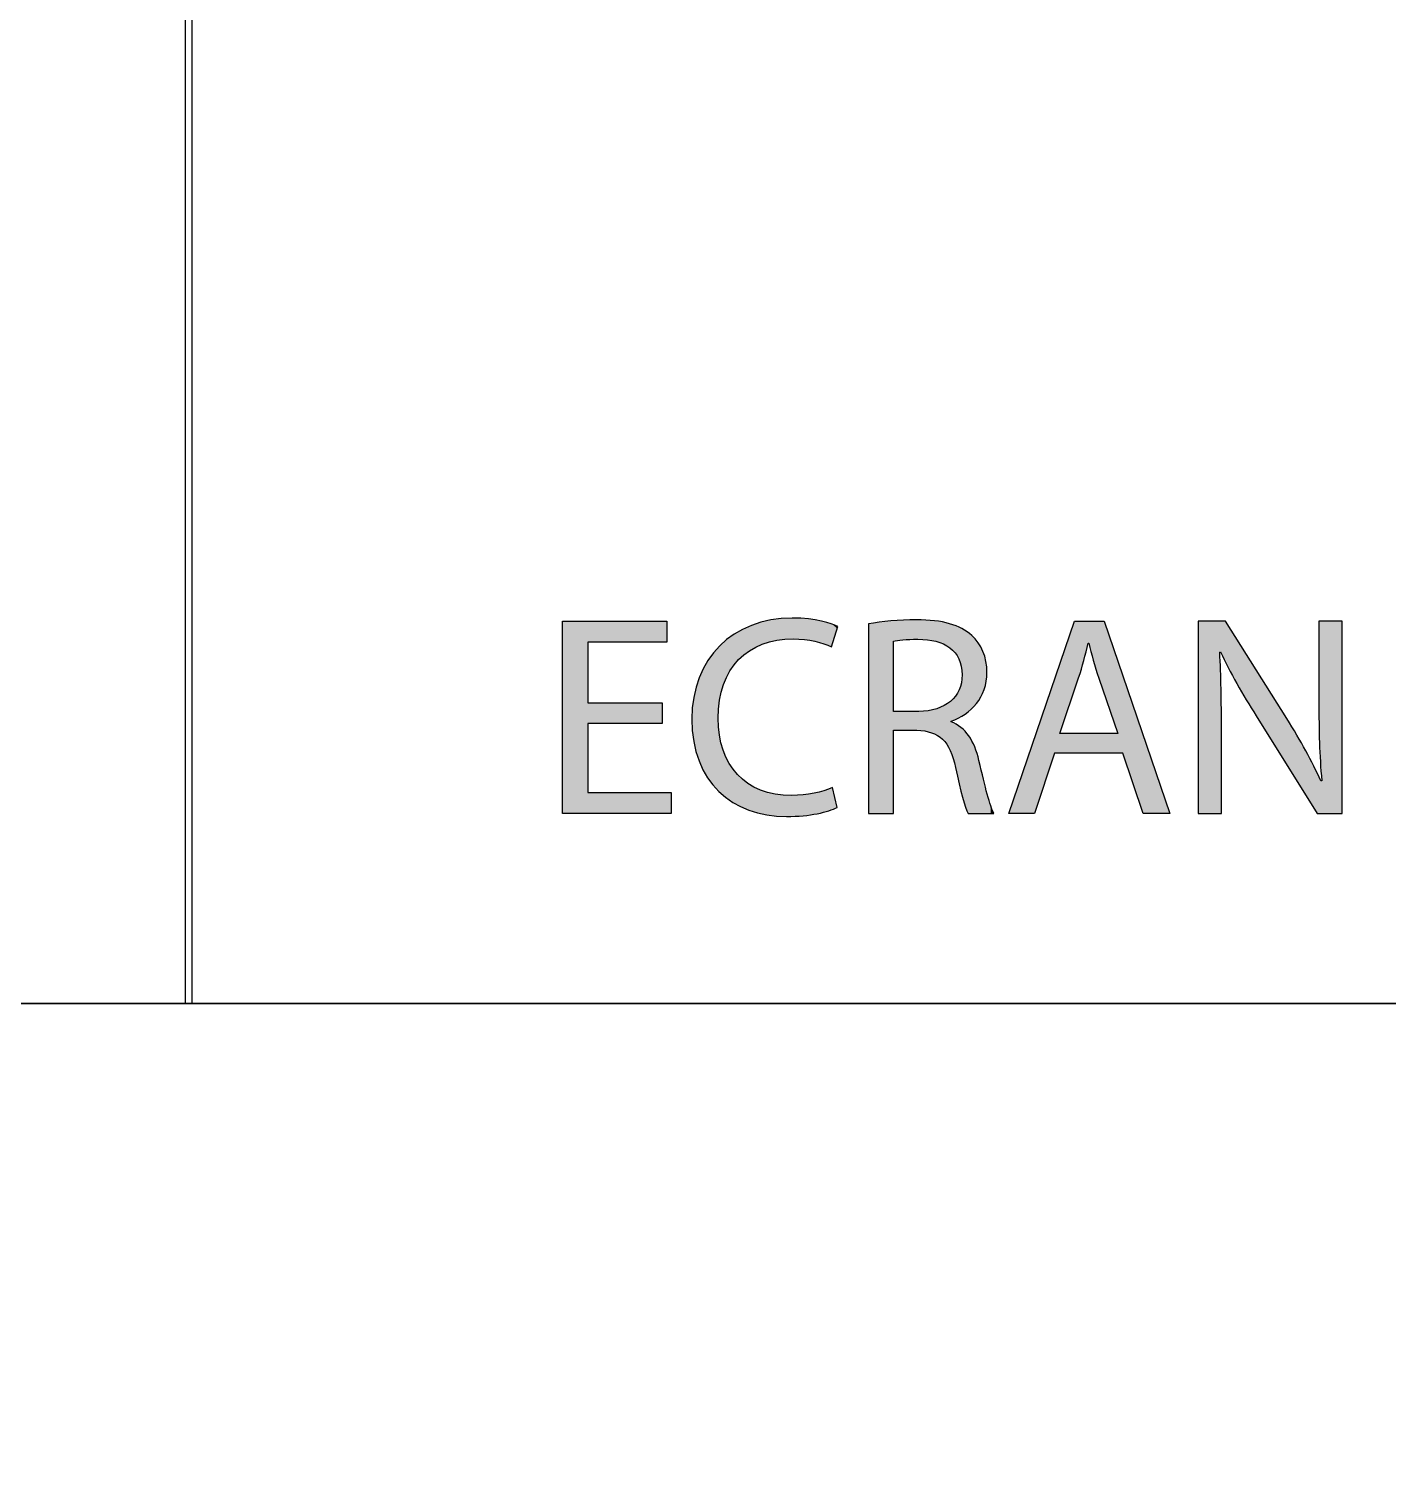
# Model space of a CAD drawing. Extents: x 0 to 360, y -268 to 0.
# Drawn here: x 129.29 to 143.58, y -201 to -185.75 of the extents above; entities that cross this region are included whole.
import ezdxf

# ---------------------------------------------------------------- set-up
doc = ezdxf.new("R2010")
doc.units = 0
doc.layers.add('LAYER_1', color=7, linetype='CONTINUOUS')

# ---------------------------------------------------------------- blocks, each defined once
blk = doc.blocks.new('*U287')
at = {"layer": 'LAYER_1', "color": 250, "extrusion": (0, 0, -1)}
for points in [[(-134.899, -194), (-134.899, -191.979), (-135.163, -194)], [(-135.163, -194), (-134.899, -191.979), (-135.163, -191.979)], [(-135.946, -192.198), (-135.946, -191.979), (-135.994, -192.198)], [(-135.994, -192.198), (-135.946, -191.979), (-135.994, -191.979)], [(-135.946, -194), (-135.946, -193.781), (-135.994, -194)], [(-135.994, -194), (-135.946, -193.781), (-135.994, -193.781)], [(-135.994, -194), (-135.994, -193.781), (-136.039, -194)], [(-136.039, -194), (-135.994, -193.781), (-136.039, -193.781)]]:
    blk.add_solid(points, dxfattribs=at)
at = {"layer": 'LAYER_1', "color": 250}
for points in [[(135.163, -192.198), (135.163, -191.979), (135.946, -192.198)], [(135.946, -192.198), (135.163, -191.979), (135.946, -191.979)], [(135.163, -193.053), (135.163, -192.837), (135.946, -193.053)], [(135.946, -193.053), (135.163, -192.837), (135.946, -192.837)], [(135.163, -194), (135.163, -193.781), (135.946, -194)], [(135.946, -194), (135.163, -193.781), (135.946, -193.781)]]:
    blk.add_solid(points, dxfattribs=at)
blk = doc.blocks.new('*U288')
at = {"layer": 'LAYER_1', "color": 250}
for points in [[(136.98, -192.23), (136.95, -192.001), (136.98, -191.991)], [(136.983, -192.229), (136.98, -191.991), (136.983, -191.99)], [(136.999, -192.221), (136.983, -191.99), (136.999, -191.986)], [(137.047, -192.208), (136.999, -191.986), (137.047, -191.975)], [(137.088, -192.197), (137.047, -191.975), (137.088, -191.966)], [(137.134, -192.184), (137.088, -191.966), (137.134, -191.96)], [(137.148, -192.18), (137.134, -191.96), (137.148, -191.958)], [(137.152, -192.179), (137.148, -191.958), (137.152, -191.957)], [(137.198, -192.175), (137.152, -191.957), (137.198, -191.951)], [(137.253, -192.171), (137.198, -191.951), (137.253, -191.949)], [(137.307, -192.166), (137.253, -191.949), (137.307, -191.947)], [(137.313, -192.166), (137.307, -191.947), (137.313, -191.946)], [(137.322, -192.165), (137.322, -191.947), (137.427, -192.171)], [(137.427, -192.171), (137.427, -191.952), (137.428, -192.171)], [(137.428, -192.171), (137.428, -191.952), (137.443, -192.172)], [(137.443, -192.172), (137.443, -191.953), (137.483, -192.178)], [(137.483, -192.178), (137.483, -191.955), (137.543, -192.188)], [(137.543, -192.188), (137.543, -191.965), (137.552, -192.189)], [(137.552, -192.189), (137.552, -191.967), (137.577, -192.196)], [(137.577, -192.196), (137.577, -191.971), (137.62, -192.208)], [(137.62, -192.208), (137.62, -191.978), (137.647, -192.216)], [(137.647, -192.216), (137.647, -191.985), (137.647, -192.216)], [(137.647, -192.216), (137.647, -191.986), (137.699, -192.237)], [(136.658, -192.502), (136.65, -192.154), (136.658, -192.148)], [(136.688, -192.464), (136.658, -192.148), (136.688, -192.126)], [(136.704, -192.443), (136.688, -192.126), (136.704, -192.115)], [(136.737, -192.4), (136.704, -192.115), (136.737, -192.095)], [(136.75, -192.383), (136.737, -192.095), (136.75, -192.088)], [(136.77, -192.367), (136.75, -192.088), (136.77, -192.077)], [(136.791, -192.35), (136.77, -192.077), (136.791, -192.065)], [(136.848, -192.303), (136.791, -192.065), (136.848, -192.039)], [(136.857, -192.295), (136.848, -192.039), (136.857, -192.035)], [(136.865, -192.289), (136.857, -192.035), (136.865, -192.032)], [(136.884, -192.279), (136.865, -192.032), (136.884, -192.023)], [(136.95, -192.246), (136.884, -192.023), (136.95, -192.001)], [(137.699, -192.237), (137.699, -192), (137.724, -192.248)], [(137.724, -192.248), (137.724, -192.007), (137.727, -192.249)], [(137.787, -192.056), (137.736, -192.012), (137.787, -192.034)], [(136.534, -193.761), (136.485, -192.312), (136.534, -192.258)], [(136.542, -192.892), (136.534, -192.258), (136.542, -192.248)], [(136.547, -192.827), (136.542, -192.248), (136.547, -192.243)], [(136.548, -192.811), (136.547, -192.243), (136.548, -192.241)], [(136.551, -192.801), (136.548, -192.241), (136.551, -192.239)], [(136.586, -192.662), (136.551, -192.239), (136.586, -192.207)], [(136.59, -192.645), (136.586, -192.207), (136.59, -192.203)], [(136.612, -192.599), (136.59, -192.203), (136.612, -192.184)], [(136.624, -192.574), (136.612, -192.184), (136.624, -192.173)], [(136.65, -192.52), (136.624, -192.173), (136.65, -192.154)], [(136.423, -193.625), (136.376, -192.48), (136.423, -192.399)], [(136.427, -193.63), (136.423, -192.399), (136.427, -192.393)], [(136.423, -193.625), (136.423, -192.399), (136.427, -193.63)], [(136.479, -193.701), (136.427, -192.393), (136.479, -192.32)], [(136.427, -193.63), (136.427, -192.393), (136.479, -193.701)], [(136.485, -193.708), (136.479, -192.32), (136.485, -192.312)], [(136.479, -193.701), (136.479, -192.32), (136.485, -193.708)], [(136.485, -193.708), (136.485, -192.312), (136.534, -193.761)], [(136.333, -193.449), (136.302, -192.674), (136.333, -192.578)], [(136.335, -193.452), (136.333, -192.578), (136.335, -192.574)], [(136.333, -193.449), (136.333, -192.578), (136.335, -193.452)], [(136.374, -193.541), (136.335, -192.574), (136.374, -192.485)], [(136.335, -193.452), (136.335, -192.574), (136.374, -193.541)], [(136.376, -193.545), (136.374, -192.485), (136.376, -192.48)], [(136.374, -193.541), (136.374, -192.485), (136.376, -193.545)], [(136.376, -193.545), (136.376, -192.48), (136.423, -193.625)], [(136.301, -193.35), (136.277, -192.78), (136.301, -192.677)], [(136.302, -193.352), (136.301, -192.677), (136.302, -192.674)], [(136.301, -193.35), (136.301, -192.677), (136.302, -193.352)], [(136.302, -193.352), (136.302, -192.674), (136.333, -193.449)], [(136.263, -193.129), (136.258, -193.008), (136.263, -192.892)], [(136.277, -193.243), (136.263, -192.891), (136.277, -192.782)], [(136.263, -193.129), (136.263, -192.892), (136.263, -192.891)], [(136.263, -193.129), (136.263, -192.891), (136.277, -193.243)], [(136.263, -193.129), (136.263, -192.892), (136.263, -193.129)], [(136.277, -193.244), (136.277, -192.782), (136.277, -192.78)], [(136.277, -193.244), (136.277, -192.78), (136.301, -193.35)], [(136.277, -193.243), (136.277, -192.782), (136.277, -193.244)], [(136.534, -193.761), (136.534, -192.999), (136.542, -193.77)], [(136.542, -193.77), (136.542, -193.11), (136.547, -193.774)], [(136.547, -193.774), (136.547, -193.177), (136.548, -193.776)], [(136.548, -193.776), (136.548, -193.182), (136.551, -193.778)], [(136.551, -193.778), (136.551, -193.192), (136.586, -193.808)], [(136.586, -193.808), (136.586, -193.336), (136.59, -193.812)], [(136.59, -193.812), (136.59, -193.345), (136.612, -193.831)], [(136.612, -193.831), (136.612, -193.392), (136.624, -193.839)], [(136.624, -193.839), (136.624, -193.418), (136.65, -193.857)], [(136.65, -193.857), (136.65, -193.475), (136.658, -193.864)], [(136.658, -193.864), (136.658, -193.486), (136.688, -193.884)], [(136.688, -193.884), (136.688, -193.526), (136.704, -193.893)], [(136.704, -193.893), (136.704, -193.547), (136.737, -193.911)], [(136.737, -193.911), (136.737, -193.592), (136.75, -193.919)], [(136.75, -193.919), (136.75, -193.603), (136.77, -193.929)], [(136.77, -193.929), (136.77, -193.619), (136.791, -193.938)], [(136.791, -193.938), (136.791, -193.637), (136.848, -193.962)], [(136.848, -193.962), (136.848, -193.685), (136.857, -193.967)], [(136.857, -193.967), (136.857, -193.69), (136.865, -193.969)], [(136.865, -193.969), (136.865, -193.694), (136.884, -193.975)], [(136.884, -193.975), (136.884, -193.704), (136.95, -193.996)], [(136.95, -193.996), (136.95, -193.738), (136.98, -194.002)], [(136.98, -194.002), (136.98, -193.754), (136.983, -194.003)], [(136.983, -194.003), (136.983, -193.755), (136.999, -194.006)], [(136.999, -194.006), (136.999, -193.76), (137.047, -194.016)], [(137.047, -194.016), (137.047, -193.773), (137.088, -194.021)], [(137.088, -194.021), (137.088, -193.784), (137.134, -194.027)], [(137.134, -194.027), (137.134, -193.797), (137.148, -194.029)], [(137.148, -194.029), (137.148, -193.798), (137.152, -194.029)], [(137.152, -194.029), (137.152, -193.798), (137.198, -194.031)], [(137.198, -194.031), (137.198, -193.802), (137.253, -194.033)], [(137.313, -194.03), (137.307, -193.811), (137.313, -193.811)], [(137.322, -194.03), (137.313, -193.811), (137.322, -193.811)], [(137.427, -194.025), (137.322, -193.811), (137.427, -193.805)], [(137.428, -194.025), (137.427, -193.805), (137.428, -193.805)], [(137.443, -194.023), (137.428, -193.805), (137.443, -193.803)], [(137.483, -194.017), (137.443, -193.803), (137.483, -193.797)], [(137.543, -194.008), (137.483, -193.797), (137.543, -193.788)], [(137.552, -194.007), (137.543, -193.788), (137.552, -193.786)], [(137.577, -194.003), (137.552, -193.786), (137.577, -193.78)], [(137.62, -193.992), (137.577, -193.78), (137.62, -193.769)], [(137.647, -193.986), (137.62, -193.769), (137.647, -193.762)], [(137.699, -193.973), (137.647, -193.762), (137.699, -193.742)], [(137.647, -193.985), (137.647, -193.762), (137.647, -193.762)], [(137.724, -193.963), (137.699, -193.742), (137.724, -193.732)], [(137.727, -193.961), (137.724, -193.732), (137.727, -193.731)], [(137.736, -193.958), (137.727, -193.731), (137.736, -193.727)]]:
    blk.add_solid(points, dxfattribs=at)
at = {"layer": 'LAYER_1', "color": 250, "extrusion": (0, 0, -1)}
for points in [[(-136.98, -192.23), (-136.98, -191.991), (-136.983, -192.229)], [(-136.983, -192.229), (-136.983, -191.99), (-136.999, -192.221)], [(-136.999, -192.221), (-136.999, -191.986), (-137.047, -192.208)], [(-137.047, -192.208), (-137.047, -191.975), (-137.088, -192.197)], [(-137.088, -192.197), (-137.088, -191.966), (-137.134, -192.184)], [(-137.134, -192.184), (-137.134, -191.96), (-137.148, -192.18)], [(-137.148, -192.18), (-137.148, -191.958), (-137.152, -192.179)], [(-137.152, -192.179), (-137.152, -191.957), (-137.198, -192.175)], [(-137.198, -192.175), (-137.198, -191.951), (-137.253, -192.171)], [(-137.253, -192.171), (-137.253, -191.949), (-137.307, -192.166)], [(-137.307, -192.166), (-137.307, -191.947), (-137.313, -192.166)], [(-137.313, -192.166), (-137.313, -191.946), (-137.322, -192.165)], [(-137.322, -192.165), (-137.313, -191.946), (-137.322, -191.947)], [(-137.427, -192.171), (-137.322, -191.947), (-137.427, -191.952)], [(-137.428, -192.171), (-137.427, -191.952), (-137.428, -191.952)], [(-137.443, -192.172), (-137.428, -191.952), (-137.443, -191.953)], [(-137.483, -192.178), (-137.443, -191.953), (-137.483, -191.955)], [(-137.543, -192.188), (-137.483, -191.955), (-137.543, -191.965)], [(-137.552, -192.189), (-137.543, -191.965), (-137.552, -191.967)], [(-137.577, -192.196), (-137.552, -191.967), (-137.577, -191.971)], [(-137.62, -192.208), (-137.577, -191.971), (-137.62, -191.978)], [(-137.647, -192.216), (-137.62, -191.978), (-137.647, -191.985)], [(-137.647, -192.216), (-137.647, -191.985), (-137.647, -191.986)], [(-137.699, -192.237), (-137.647, -191.986), (-137.699, -192)], [(-136.658, -192.502), (-136.658, -192.148), (-136.688, -192.464)], [(-136.688, -192.464), (-136.688, -192.126), (-136.704, -192.443)], [(-136.704, -192.443), (-136.704, -192.115), (-136.737, -192.4)], [(-136.737, -192.4), (-136.737, -192.095), (-136.75, -192.383)], [(-136.75, -192.383), (-136.75, -192.088), (-136.77, -192.367)], [(-136.77, -192.367), (-136.77, -192.077), (-136.791, -192.35)], [(-136.791, -192.35), (-136.791, -192.065), (-136.848, -192.303)], [(-136.848, -192.303), (-136.848, -192.039), (-136.857, -192.295)], [(-136.857, -192.295), (-136.857, -192.035), (-136.865, -192.289)], [(-136.865, -192.289), (-136.865, -192.032), (-136.884, -192.279)], [(-136.884, -192.279), (-136.884, -192.023), (-136.95, -192.246)], [(-136.95, -192.246), (-136.95, -192.001), (-136.98, -192.23)], [(-137.724, -192.248), (-137.699, -192), (-137.724, -192.007)], [(-137.727, -192.249), (-137.724, -192.007), (-137.727, -192.009)], [(-137.727, -192.249), (-137.727, -192.009), (-137.736, -192.22)], [(-137.736, -192.22), (-137.727, -192.009), (-137.736, -192.012)], [(-137.736, -192.22), (-137.736, -192.012), (-137.787, -192.056)], [(-137.787, -192.056), (-137.787, -192.034), (-137.793, -192.036)], [(-136.534, -192.999), (-136.534, -192.258), (-136.542, -192.892)], [(-136.542, -192.892), (-136.542, -192.248), (-136.547, -192.827)], [(-136.547, -192.827), (-136.547, -192.243), (-136.548, -192.811)], [(-136.548, -192.811), (-136.548, -192.241), (-136.551, -192.801)], [(-136.551, -192.801), (-136.551, -192.239), (-136.586, -192.662)], [(-136.586, -192.662), (-136.586, -192.207), (-136.59, -192.645)], [(-136.59, -192.645), (-136.59, -192.203), (-136.612, -192.599)], [(-136.612, -192.599), (-136.612, -192.184), (-136.624, -192.574)], [(-136.624, -192.574), (-136.624, -192.173), (-136.65, -192.52)], [(-136.65, -192.52), (-136.65, -192.154), (-136.658, -192.502)], [(-136.542, -193.77), (-136.534, -192.999), (-136.542, -193.11)], [(-136.547, -193.774), (-136.542, -193.11), (-136.547, -193.177)], [(-136.548, -193.776), (-136.547, -193.177), (-136.548, -193.182)], [(-136.551, -193.778), (-136.548, -193.182), (-136.551, -193.192)], [(-136.586, -193.808), (-136.551, -193.192), (-136.586, -193.336)], [(-136.59, -193.812), (-136.586, -193.336), (-136.59, -193.345)], [(-136.612, -193.831), (-136.59, -193.345), (-136.612, -193.392)], [(-136.624, -193.839), (-136.612, -193.392), (-136.624, -193.418)], [(-136.65, -193.857), (-136.624, -193.418), (-136.65, -193.475)], [(-136.658, -193.864), (-136.65, -193.475), (-136.658, -193.486)], [(-136.688, -193.884), (-136.658, -193.486), (-136.688, -193.526)], [(-136.704, -193.893), (-136.688, -193.526), (-136.704, -193.547)], [(-136.737, -193.911), (-136.704, -193.547), (-136.737, -193.592)], [(-136.75, -193.919), (-136.737, -193.592), (-136.75, -193.603)], [(-136.77, -193.929), (-136.75, -193.603), (-136.77, -193.619)], [(-136.791, -193.938), (-136.77, -193.619), (-136.791, -193.637)], [(-136.848, -193.962), (-136.791, -193.637), (-136.848, -193.685)], [(-136.857, -193.967), (-136.848, -193.685), (-136.857, -193.69)], [(-136.865, -193.969), (-136.857, -193.69), (-136.865, -193.694)], [(-136.884, -193.975), (-136.865, -193.694), (-136.884, -193.704)], [(-136.95, -193.996), (-136.884, -193.704), (-136.95, -193.738)], [(-136.98, -194.002), (-136.95, -193.738), (-136.98, -193.754)], [(-136.983, -194.003), (-136.98, -193.754), (-136.983, -193.755)], [(-136.999, -194.006), (-136.983, -193.755), (-136.999, -193.76)], [(-137.047, -194.016), (-136.999, -193.76), (-137.047, -193.773)], [(-137.088, -194.021), (-137.047, -193.773), (-137.088, -193.784)], [(-137.134, -194.027), (-137.088, -193.784), (-137.134, -193.797)], [(-137.148, -194.029), (-137.134, -193.797), (-137.148, -193.798)], [(-137.152, -194.029), (-137.148, -193.798), (-137.152, -193.798)], [(-137.198, -194.031), (-137.152, -193.798), (-137.198, -193.802)], [(-137.253, -194.033), (-137.198, -193.802), (-137.253, -193.807)], [(-137.253, -194.033), (-137.253, -193.807), (-137.307, -194.031)], [(-137.307, -194.031), (-137.253, -193.807), (-137.307, -193.811)], [(-137.307, -194.031), (-137.307, -193.811), (-137.313, -194.03)], [(-137.313, -194.03), (-137.313, -193.811), (-137.322, -194.03)], [(-137.322, -194.03), (-137.322, -193.811), (-137.427, -194.025)], [(-137.427, -194.025), (-137.427, -193.805), (-137.428, -194.025)], [(-137.428, -194.025), (-137.428, -193.805), (-137.443, -194.023)], [(-137.443, -194.023), (-137.443, -193.803), (-137.483, -194.017)], [(-137.483, -194.017), (-137.483, -193.797), (-137.543, -194.008)], [(-137.543, -194.008), (-137.543, -193.788), (-137.552, -194.007)], [(-137.552, -194.007), (-137.552, -193.786), (-137.577, -194.003)], [(-137.577, -194.003), (-137.577, -193.78), (-137.62, -193.992)], [(-137.62, -193.992), (-137.62, -193.769), (-137.647, -193.986)], [(-137.647, -193.986), (-137.647, -193.762), (-137.647, -193.985)], [(-137.647, -193.985), (-137.647, -193.762), (-137.699, -193.973)], [(-137.699, -193.973), (-137.699, -193.742), (-137.724, -193.963)], [(-137.724, -193.963), (-137.724, -193.732), (-137.727, -193.961)], [(-137.727, -193.961), (-137.727, -193.731), (-137.736, -193.958)], [(-137.736, -193.958), (-137.736, -193.727), (-137.787, -193.937)]]:
    blk.add_solid(points, dxfattribs=at)
blk = doc.blocks.new('*U289')
at = {"layer": 'LAYER_1', "color": 250}
for points in [[(138.35, -194), (138.117, -192.006), (138.35, -191.976)], [(138.378, -194), (138.35, -191.976), (138.378, -191.975)], [(138.419, -192.181), (138.378, -191.975), (138.419, -191.973)], [(138.476, -192.174), (138.419, -191.973), (138.476, -191.971)], [(138.548, -192.17), (138.476, -191.971), (138.548, -191.967)], [(138.618, -192.169), (138.548, -191.967), (138.618, -191.964)], [(138.635, -192.168), (138.635, -191.965), (138.644, -192.169)], [(138.644, -192.169), (138.644, -191.966), (138.695, -192.172)], [(138.695, -192.172), (138.695, -191.968), (138.707, -192.172)], [(138.707, -192.172), (138.707, -191.969), (138.735, -192.174)], [(138.735, -192.174), (138.735, -191.971), (138.744, -192.175)], [(138.744, -192.175), (138.744, -191.971), (138.779, -192.18)], [(138.779, -192.18), (138.779, -191.973), (138.781, -192.181)], [(138.781, -192.181), (138.781, -191.973), (138.79, -192.183)], [(138.79, -192.183), (138.79, -191.974), (138.809, -192.187)], [(138.809, -192.187), (138.809, -191.975), (138.824, -192.19)], [(138.824, -192.19), (138.824, -191.977), (138.833, -192.193)], [(138.833, -192.193), (138.833, -191.979), (138.841, -192.195)], [(138.841, -192.195), (138.841, -191.981), (138.866, -192.203)], [(138.866, -192.203), (138.866, -191.985), (138.874, -192.206)], [(138.874, -192.206), (138.874, -191.987), (138.894, -192.214)], [(138.894, -192.214), (138.894, -191.991), (138.904, -192.218)], [(138.904, -192.218), (138.904, -191.993), (138.911, -192.222)], [(138.911, -192.222), (138.911, -191.994), (138.938, -192.236)], [(138.938, -192.236), (138.938, -191.999), (138.939, -192.237)], [(138.939, -192.237), (138.939, -192), (138.946, -192.241)], [(138.946, -192.241), (138.946, -192.001), (138.968, -192.256)], [(138.968, -192.256), (138.968, -192.005), (138.971, -192.258)], [(138.971, -192.258), (138.971, -192.006), (138.976, -192.262)], [(138.976, -192.262), (138.976, -192.008), (138.977, -192.263)], [(138.977, -192.263), (138.977, -192.009), (138.983, -192.268)], [(138.983, -192.268), (138.983, -192.011), (139, -192.282)], [(139, -192.282), (139, -192.018), (139.005, -192.287)], [(139.005, -192.287), (139.005, -192.02), (139.006, -192.289)], [(139.006, -192.289), (139.006, -192.02), (139.026, -192.31)], [(139.026, -192.31), (139.026, -192.028), (139.03, -192.315)], [(139.03, -192.315), (139.03, -192.03), (139.031, -192.317)], [(139.031, -192.317), (139.031, -192.03), (139.038, -192.326)], [(139.038, -192.326), (139.038, -192.033), (139.048, -192.341)], [(139.048, -192.341), (139.048, -192.037), (139.051, -192.346)], [(139.051, -192.346), (139.051, -192.038), (139.06, -192.362)], [(139.06, -192.362), (139.06, -192.042), (139.066, -192.375)], [(139.066, -192.375), (139.066, -192.044), (139.068, -192.379)], [(139.068, -192.379), (139.068, -192.045), (139.081, -192.412)], [(139.081, -192.412), (139.081, -192.05), (139.082, -192.416)], [(139.082, -192.416), (139.082, -192.05), (139.087, -192.435)], [(139.087, -192.435), (139.087, -192.052), (139.092, -192.452)], [(139.092, -192.452), (139.092, -192.054), (139.092, -192.456)], [(139.092, -192.456), (139.092, -192.054), (139.098, -192.496)], [(139.098, -192.496), (139.098, -192.057), (139.098, -192.499)], [(139.098, -192.499), (139.098, -192.057), (139.098, -192.499)], [(139.098, -192.499), (139.098, -192.057), (139.1, -192.543)], [(139.098, -192.974), (139.092, -192.626), (139.098, -192.586)], [(139.1, -192.973), (139.098, -192.585), (139.1, -192.543)], [(139.098, -192.974), (139.098, -192.586), (139.098, -192.585)], [(139.098, -192.974), (139.098, -192.585), (139.098, -192.585)], [(139.038, -193.006), (139.031, -192.763), (139.038, -192.754)], [(139.048, -193.002), (139.038, -192.754), (139.048, -192.738)], [(139.051, -193.001), (139.048, -192.738), (139.051, -192.734)], [(139.06, -192.997), (139.051, -192.734), (139.06, -192.717)], [(139.066, -192.993), (139.06, -192.717), (139.066, -192.704)], [(139.068, -192.992), (139.066, -192.704), (139.068, -192.7)], [(139.081, -192.984), (139.068, -192.7), (139.081, -192.667)], [(139.082, -192.984), (139.081, -192.667), (139.082, -192.664)], [(139.087, -192.981), (139.082, -192.664), (139.087, -192.645)], [(139.092, -192.978), (139.087, -192.645), (139.092, -192.628)], [(139.092, -192.978), (139.092, -192.628), (139.092, -192.626)], [(138.779, -193.151), (138.744, -192.92), (138.779, -192.913)], [(138.779, -193.151), (138.779, -192.913), (138.781, -193.152)], [(138.781, -193.152), (138.779, -192.913), (138.781, -192.913)], [(138.79, -193.156), (138.781, -192.913), (138.79, -192.911)], [(138.781, -193.152), (138.781, -192.913), (138.79, -193.156)], [(138.809, -193.165), (138.79, -192.911), (138.809, -192.906)], [(138.79, -193.156), (138.79, -192.911), (138.809, -193.165)], [(138.824, -193.172), (138.809, -192.906), (138.824, -192.902)], [(138.809, -193.165), (138.809, -192.906), (138.824, -193.172)], [(138.833, -193.176), (138.824, -192.902), (138.833, -192.899)], [(138.824, -193.172), (138.824, -192.902), (138.833, -193.176)], [(138.841, -193.18), (138.833, -192.899), (138.841, -192.897)], [(138.833, -193.176), (138.833, -192.899), (138.841, -193.18)], [(138.866, -193.198), (138.841, -192.897), (138.866, -192.887)], [(138.841, -193.18), (138.841, -192.897), (138.866, -193.198)], [(138.874, -193.205), (138.866, -192.887), (138.874, -192.884)], [(138.866, -193.198), (138.866, -192.887), (138.874, -193.205)], [(138.894, -193.22), (138.874, -192.884), (138.894, -192.875)], [(138.874, -193.205), (138.874, -192.884), (138.894, -193.22)], [(138.904, -193.232), (138.894, -192.875), (138.904, -192.87)], [(138.894, -193.22), (138.894, -192.875), (138.904, -193.232)], [(138.911, -193.241), (138.904, -192.87), (138.911, -192.866)], [(138.904, -193.232), (138.904, -192.87), (138.911, -193.241)], [(138.938, -193.273), (138.911, -192.866), (138.938, -192.85)], [(138.911, -193.241), (138.911, -192.866), (138.938, -193.273)], [(138.939, -193.274), (138.938, -192.85), (138.939, -192.849)], [(138.938, -193.273), (138.938, -192.85), (138.939, -193.274)], [(138.946, -193.286), (138.939, -192.849), (138.946, -192.845)], [(138.939, -193.274), (138.939, -192.849), (138.946, -193.286)], [(138.968, -193.327), (138.946, -192.845), (138.968, -192.828)], [(138.946, -193.286), (138.946, -192.845), (138.968, -193.327)], [(138.971, -193.332), (138.968, -192.828), (138.971, -192.826)], [(138.968, -193.327), (138.968, -192.828), (138.971, -193.332)], [(138.976, -193.34), (138.971, -192.826), (138.976, -192.823)], [(138.971, -193.332), (138.971, -192.826), (138.976, -193.34)], [(138.977, -193.343), (138.976, -192.823), (138.977, -192.822)], [(138.976, -193.34), (138.976, -192.823), (138.977, -193.343)], [(138.983, -193.36), (138.977, -192.822), (138.983, -192.816)], [(138.977, -193.343), (138.977, -192.822), (138.983, -193.36)], [(139, -193.021), (138.983, -192.816), (139, -192.799)], [(139.005, -193.02), (139, -192.799), (139.005, -192.795)], [(139.006, -193.019), (139.005, -192.795), (139.006, -192.793)], [(139.026, -193.011), (139.006, -192.793), (139.026, -192.77)], [(139.03, -193.009), (139.026, -192.77), (139.03, -192.766)], [(139.031, -193.009), (139.03, -192.766), (139.031, -192.763)], [(138.624, -193.125), (138.624, -192.927), (138.635, -193.126)], [(138.635, -193.126), (138.635, -192.927), (138.644, -193.127)], [(138.695, -193.132), (138.644, -192.927), (138.695, -192.925)], [(138.644, -193.127), (138.644, -192.927), (138.695, -193.132)], [(138.707, -193.133), (138.695, -192.925), (138.707, -192.924)], [(138.695, -193.132), (138.695, -192.925), (138.707, -193.133)], [(138.735, -193.14), (138.707, -192.924), (138.735, -192.921)], [(138.707, -193.133), (138.707, -192.924), (138.735, -193.14)], [(138.744, -193.142), (138.735, -192.921), (138.744, -192.92)], [(138.735, -193.14), (138.735, -192.921), (138.744, -193.142)], [(138.744, -193.142), (138.744, -192.92), (138.779, -193.151)], [(138.983, -193.36), (138.983, -193.038), (139, -193.405)], [(139, -193.405), (139, -193.045), (139.005, -193.417)], [(139.005, -193.417), (139.005, -193.048), (139.006, -193.421)], [(139.006, -193.421), (139.006, -193.048), (139.026, -193.497)], [(139.026, -193.497), (139.026, -193.057), (139.03, -193.511)], [(139.03, -193.511), (139.03, -193.059), (139.031, -193.518)], [(139.031, -193.518), (139.031, -193.059), (139.038, -193.545)], [(139.038, -193.545), (139.038, -193.062), (139.048, -193.589)], [(139.048, -193.589), (139.048, -193.069), (139.051, -193.6)], [(139.051, -193.6), (139.051, -193.071), (139.06, -193.638)], [(139.06, -193.638), (139.06, -193.077), (139.066, -193.667)], [(139.066, -193.667), (139.066, -193.081), (139.068, -193.674)], [(139.068, -193.674), (139.068, -193.082), (139.081, -193.728)], [(139.081, -193.728), (139.081, -193.091), (139.082, -193.733)], [(139.082, -193.733), (139.082, -193.092), (139.087, -193.754)], [(139.087, -193.754), (139.087, -193.095), (139.092, -193.773)], [(139.092, -193.773), (139.092, -193.099), (139.092, -193.775)], [(139.092, -193.775), (139.092, -193.1), (139.098, -193.801)], [(139.098, -193.801), (139.098, -193.105), (139.098, -193.801)], [(139.098, -193.801), (139.098, -193.105), (139.098, -193.801)], [(139.098, -193.801), (139.098, -193.105), (139.1, -193.81)], [(139.1, -193.81), (139.1, -193.107), (139.105, -193.831)], [(139.105, -193.831), (139.105, -193.112), (139.131, -193.917)], [(139.131, -193.917), (139.131, -193.135), (139.131, -193.917)], [(139.131, -193.917), (139.131, -193.135), (139.136, -193.935)], [(139.136, -193.935), (139.136, -193.142), (139.163, -194)]]:
    blk.add_solid(points, dxfattribs=at)
at = {"layer": 'LAYER_1', "color": 250, "extrusion": (0, 0, -1)}
for points in [[(-138.35, -194), (-138.35, -191.976), (-138.378, -194)], [(-138.378, -192.189), (-138.378, -191.975), (-138.419, -192.181)], [(-138.419, -192.181), (-138.419, -191.973), (-138.476, -192.174)], [(-138.476, -192.174), (-138.476, -191.971), (-138.548, -192.17)], [(-138.548, -192.17), (-138.548, -191.967), (-138.618, -192.169)], [(-138.618, -192.169), (-138.618, -191.964), (-138.624, -192.169)], [(-138.624, -192.169), (-138.618, -191.964), (-138.624, -191.965)], [(-138.624, -192.169), (-138.624, -191.965), (-138.635, -192.168)], [(-138.635, -192.168), (-138.624, -191.965), (-138.635, -191.965)], [(-138.644, -192.169), (-138.635, -191.965), (-138.644, -191.966)], [(-138.695, -192.172), (-138.644, -191.966), (-138.695, -191.968)], [(-138.707, -192.172), (-138.695, -191.968), (-138.707, -191.969)], [(-138.735, -192.174), (-138.707, -191.969), (-138.735, -191.971)], [(-138.744, -192.175), (-138.735, -191.971), (-138.744, -191.971)], [(-138.779, -192.18), (-138.744, -191.971), (-138.779, -191.973)], [(-138.781, -192.181), (-138.779, -191.973), (-138.781, -191.973)], [(-138.79, -192.183), (-138.781, -191.973), (-138.79, -191.974)], [(-138.809, -192.187), (-138.79, -191.974), (-138.809, -191.975)], [(-138.824, -192.19), (-138.809, -191.975), (-138.824, -191.977)], [(-138.833, -192.193), (-138.824, -191.977), (-138.833, -191.979)], [(-138.841, -192.195), (-138.833, -191.979), (-138.841, -191.981)], [(-138.866, -192.203), (-138.841, -191.981), (-138.866, -191.985)], [(-138.874, -192.206), (-138.866, -191.985), (-138.874, -191.987)], [(-138.894, -192.214), (-138.874, -191.987), (-138.894, -191.991)], [(-138.904, -192.218), (-138.894, -191.991), (-138.904, -191.993)], [(-138.911, -192.222), (-138.904, -191.993), (-138.911, -191.994)], [(-138.938, -192.236), (-138.911, -191.994), (-138.938, -191.999)], [(-138.117, -194), (-138.117, -192.006), (-138.35, -194)], [(-138.939, -192.237), (-138.938, -191.999), (-138.939, -192)], [(-138.946, -192.241), (-138.939, -192), (-138.946, -192.001)], [(-138.968, -192.256), (-138.946, -192.001), (-138.968, -192.005)], [(-138.971, -192.258), (-138.968, -192.005), (-138.971, -192.006)], [(-138.976, -192.262), (-138.971, -192.006), (-138.976, -192.008)], [(-138.977, -192.263), (-138.976, -192.008), (-138.977, -192.009)], [(-138.983, -192.268), (-138.977, -192.009), (-138.983, -192.011)], [(-139, -192.282), (-138.983, -192.011), (-139, -192.018)], [(-139.005, -192.287), (-139, -192.018), (-139.005, -192.02)], [(-139.006, -192.289), (-139.005, -192.02), (-139.006, -192.02)], [(-139.026, -192.31), (-139.006, -192.02), (-139.026, -192.028)], [(-139.03, -192.315), (-139.026, -192.028), (-139.03, -192.03)], [(-139.031, -192.317), (-139.03, -192.03), (-139.031, -192.03)], [(-139.038, -192.326), (-139.031, -192.03), (-139.038, -192.033)], [(-139.048, -192.341), (-139.038, -192.033), (-139.048, -192.037)], [(-139.051, -192.346), (-139.048, -192.037), (-139.051, -192.038)], [(-139.06, -192.362), (-139.051, -192.038), (-139.06, -192.042)], [(-139.066, -192.375), (-139.06, -192.042), (-139.066, -192.044)], [(-139.068, -192.379), (-139.066, -192.044), (-139.068, -192.045)], [(-139.081, -192.412), (-139.068, -192.045), (-139.081, -192.05)], [(-139.082, -192.416), (-139.081, -192.05), (-139.082, -192.05)], [(-139.087, -192.435), (-139.082, -192.05), (-139.087, -192.052)], [(-139.092, -192.452), (-139.087, -192.052), (-139.092, -192.054)], [(-139.092, -192.456), (-139.092, -192.054), (-139.092, -192.054)], [(-139.098, -192.496), (-139.092, -192.054), (-139.098, -192.057)], [(-139.098, -192.499), (-139.098, -192.057), (-139.098, -192.057)], [(-139.098, -192.499), (-139.098, -192.057), (-139.098, -192.057)], [(-139.1, -192.543), (-139.098, -192.057), (-139.1, -192.058)], [(-139.1, -192.973), (-139.1, -192.058), (-139.105, -192.97)], [(-139.105, -192.97), (-139.1, -192.058), (-139.105, -192.062)], [(-139.105, -192.97), (-139.105, -192.062), (-139.131, -192.955)], [(-139.131, -192.955), (-139.105, -192.062), (-139.131, -192.08)], [(-139.131, -192.955), (-139.131, -192.08), (-139.131, -192.955)], [(-139.131, -192.955), (-139.131, -192.08), (-139.131, -192.08)], [(-139.131, -192.955), (-139.131, -192.08), (-139.136, -192.951)], [(-139.136, -192.951), (-139.131, -192.08), (-139.136, -192.083)], [(-139.136, -192.951), (-139.136, -192.083), (-139.163, -192.93)], [(-139.163, -192.93), (-139.136, -192.083), (-139.163, -192.102)], [(-139.163, -192.93), (-139.163, -192.102), (-139.17, -192.925)], [(-139.17, -192.925), (-139.163, -192.102), (-139.17, -192.107)], [(-139.17, -192.925), (-139.17, -192.107), (-139.195, -192.904)], [(-139.195, -192.904), (-139.17, -192.107), (-139.195, -192.124)], [(-139.195, -192.904), (-139.195, -192.124), (-139.202, -192.897)], [(-139.202, -192.897), (-139.195, -192.124), (-139.202, -192.129)], [(-139.202, -192.897), (-139.202, -192.129), (-139.233, -192.864)], [(-139.233, -192.864), (-139.202, -192.129), (-139.233, -192.164)], [(-139.233, -192.864), (-139.233, -192.164), (-139.251, -192.844)], [(-139.251, -192.844), (-139.233, -192.164), (-139.251, -192.185)], [(-139.251, -192.844), (-139.251, -192.185), (-139.269, -192.817)], [(-139.269, -192.817), (-139.251, -192.185), (-139.269, -192.205)], [(-139.269, -192.817), (-139.269, -192.205), (-139.277, -192.805)], [(-139.277, -192.805), (-139.269, -192.205), (-139.277, -192.221)], [(-139.277, -192.805), (-139.277, -192.221), (-139.297, -192.775)], [(-139.297, -192.775), (-139.277, -192.221), (-139.297, -192.257)], [(-139.297, -192.775), (-139.297, -192.257), (-139.319, -192.726)], [(-139.319, -192.726), (-139.297, -192.257), (-139.319, -192.297)], [(-139.319, -192.726), (-139.319, -192.297), (-139.332, -192.697)], [(-139.332, -192.697), (-139.319, -192.297), (-139.332, -192.339)], [(-139.332, -192.697), (-139.332, -192.339), (-139.35, -192.624)], [(-139.35, -192.624), (-139.332, -192.339), (-139.35, -192.401)], [(-139.35, -192.624), (-139.35, -192.401), (-139.353, -192.611)], [(-139.353, -192.611), (-139.35, -192.401), (-139.353, -192.436)], [(-139.353, -192.611), (-139.353, -192.436), (-139.361, -192.516)], [(-139.098, -192.974), (-139.098, -192.585), (-139.098, -192.974)], [(-139.098, -192.974), (-139.098, -192.585), (-139.1, -192.973)], [(-139.098, -192.974), (-139.098, -192.586), (-139.098, -192.974)], [(-139.038, -193.006), (-139.038, -192.754), (-139.048, -193.002)], [(-139.048, -193.002), (-139.048, -192.738), (-139.051, -193.001)], [(-139.051, -193.001), (-139.051, -192.734), (-139.06, -192.997)], [(-139.06, -192.997), (-139.06, -192.717), (-139.066, -192.993)], [(-139.066, -192.993), (-139.066, -192.704), (-139.068, -192.992)], [(-139.068, -192.992), (-139.068, -192.7), (-139.081, -192.984)], [(-139.081, -192.984), (-139.081, -192.667), (-139.082, -192.984)], [(-139.082, -192.984), (-139.082, -192.664), (-139.087, -192.981)], [(-139.087, -192.981), (-139.087, -192.645), (-139.092, -192.978)], [(-139.092, -192.978), (-139.092, -192.626), (-139.098, -192.974)], [(-139.092, -192.978), (-139.092, -192.628), (-139.092, -192.978)], [(-138.983, -193.029), (-138.983, -192.816), (-139, -193.021)], [(-139, -193.021), (-139, -192.799), (-139.005, -193.02)], [(-139.005, -193.02), (-139.005, -192.795), (-139.006, -193.019)], [(-139.006, -193.019), (-139.006, -192.793), (-139.026, -193.011)], [(-139.026, -193.011), (-139.026, -192.77), (-139.03, -193.009)], [(-139.03, -193.009), (-139.03, -192.766), (-139.031, -193.009)], [(-139.031, -193.009), (-139.031, -192.763), (-139.038, -193.006)], [(-138.378, -193.125), (-138.378, -192.927), (-138.419, -193.125)], [(-138.419, -193.125), (-138.378, -192.927), (-138.419, -192.927)], [(-138.419, -193.125), (-138.419, -192.927), (-138.476, -193.125)], [(-138.476, -193.125), (-138.419, -192.927), (-138.476, -192.927)], [(-138.476, -193.125), (-138.476, -192.927), (-138.548, -193.125)], [(-138.548, -193.125), (-138.476, -192.927), (-138.548, -192.927)], [(-138.548, -193.125), (-138.548, -192.927), (-138.618, -193.125)], [(-138.618, -193.125), (-138.548, -192.927), (-138.618, -192.927)], [(-138.618, -193.125), (-138.618, -192.927), (-138.624, -193.125)], [(-138.624, -193.125), (-138.618, -192.927), (-138.624, -192.927)], [(-138.635, -193.126), (-138.624, -192.927), (-138.635, -192.927)], [(-138.644, -193.127), (-138.635, -192.927), (-138.644, -192.927)], [(-139, -193.405), (-138.983, -193.038), (-139, -193.045)], [(-139.005, -193.417), (-139, -193.045), (-139.005, -193.048)], [(-139.006, -193.421), (-139.005, -193.048), (-139.006, -193.048)], [(-139.026, -193.497), (-139.006, -193.048), (-139.026, -193.057)], [(-139.03, -193.511), (-139.026, -193.057), (-139.03, -193.059)], [(-139.031, -193.518), (-139.03, -193.059), (-139.031, -193.059)], [(-139.038, -193.545), (-139.031, -193.059), (-139.038, -193.062)], [(-139.048, -193.589), (-139.038, -193.062), (-139.048, -193.069)], [(-139.051, -193.6), (-139.048, -193.069), (-139.051, -193.071)], [(-139.06, -193.638), (-139.051, -193.071), (-139.06, -193.077)], [(-139.066, -193.667), (-139.06, -193.077), (-139.066, -193.081)], [(-139.068, -193.674), (-139.066, -193.081), (-139.068, -193.082)], [(-139.081, -193.728), (-139.068, -193.082), (-139.081, -193.091)], [(-139.082, -193.733), (-139.081, -193.091), (-139.082, -193.092)], [(-139.087, -193.754), (-139.082, -193.092), (-139.087, -193.095)], [(-139.092, -193.773), (-139.087, -193.095), (-139.092, -193.099)], [(-139.092, -193.775), (-139.092, -193.099), (-139.092, -193.1)], [(-139.098, -193.801), (-139.092, -193.1), (-139.098, -193.105)], [(-139.098, -193.801), (-139.098, -193.105), (-139.098, -193.105)], [(-139.098, -193.801), (-139.098, -193.105), (-139.098, -193.105)], [(-139.1, -193.81), (-139.098, -193.105), (-139.1, -193.107)], [(-139.105, -193.831), (-139.1, -193.107), (-139.105, -193.112)], [(-139.131, -193.917), (-139.105, -193.112), (-139.131, -193.135)], [(-139.131, -193.917), (-139.131, -193.135), (-139.131, -193.135)], [(-139.136, -193.935), (-139.131, -193.135), (-139.136, -193.142)], [(-139.163, -194), (-139.136, -193.142), (-139.163, -193.175)], [(-139.163, -194), (-139.163, -193.175), (-139.17, -194)], [(-139.17, -194), (-139.163, -193.175), (-139.17, -193.183)], [(-139.17, -194), (-139.17, -193.183), (-139.195, -194)], [(-139.195, -194), (-139.17, -193.183), (-139.195, -193.231)], [(-139.195, -194), (-139.195, -193.231), (-139.202, -194)], [(-139.202, -194), (-139.195, -193.231), (-139.202, -193.244)], [(-139.202, -194), (-139.202, -193.244), (-139.233, -194)], [(-139.233, -194), (-139.202, -193.244), (-139.233, -193.301)], [(-139.233, -194), (-139.233, -193.301), (-139.251, -194)], [(-139.251, -194), (-139.233, -193.301), (-139.251, -193.36)], [(-139.251, -194), (-139.251, -193.36), (-139.269, -194)], [(-139.269, -194), (-139.251, -193.36), (-139.269, -193.418)], [(-139.269, -194), (-139.269, -193.418), (-139.277, -194)], [(-139.277, -194), (-139.269, -193.418), (-139.277, -193.445)], [(-139.277, -194), (-139.277, -193.445), (-139.297, -194)], [(-139.297, -194), (-139.277, -193.445), (-139.297, -193.526)], [(-139.297, -194), (-139.297, -193.526), (-139.319, -194)], [(-139.319, -194), (-139.297, -193.526), (-139.319, -193.614)], [(-139.319, -194), (-139.319, -193.614), (-139.332, -194)], [(-139.332, -194), (-139.319, -193.614), (-139.332, -193.667)], [(-139.332, -194), (-139.332, -193.667), (-139.35, -194)], [(-139.35, -194), (-139.332, -193.667), (-139.35, -193.742)], [(-139.35, -194), (-139.35, -193.742), (-139.353, -194)], [(-139.353, -194), (-139.35, -193.742), (-139.353, -193.756)], [(-139.353, -194), (-139.353, -193.756), (-139.361, -194)], [(-139.361, -194), (-139.353, -193.756), (-139.361, -193.787)], [(-139.361, -194), (-139.361, -193.787), (-139.364, -194)], [(-139.364, -194), (-139.361, -193.787), (-139.364, -193.799)], [(-139.364, -194), (-139.364, -193.799), (-139.4, -194)], [(-139.4, -194), (-139.364, -193.799), (-139.4, -193.92)], [(-139.4, -194), (-139.4, -193.92), (-139.433, -194)]]:
    blk.add_solid(points, dxfattribs=at)
blk = doc.blocks.new('*U290')
at = {"layer": 'LAYER_1', "color": 250}
for points in [[(140.282, -192.7), (140.126, -192.436), (140.282, -191.979)], [(140.432, -192.21), (140.432, -191.979), (140.478, -192.389)], [(140.478, -192.389), (140.478, -191.979), (140.536, -192.579)], [(140.536, -192.579), (140.536, -191.979), (140.593, -192.744)], [(140.593, -192.744), (140.593, -191.979), (140.737, -193.161)], [(140.126, -193.365), (140.072, -192.594), (140.126, -192.436)], [(140.072, -193.365), (139.862, -193.209), (140.072, -192.594)], [(140.788, -193.365), (140.788, -192.55), (141.004, -194)], [(139.862, -194), (139.592, -194), (139.862, -193.209)]]:
    blk.add_solid(points, dxfattribs=at)
at = {"layer": 'LAYER_1', "color": 250, "extrusion": (0, 0, -1)}
for points in [[(-140.282, -192.7), (-140.282, -191.979), (-140.324, -192.576)], [(-140.324, -192.576), (-140.282, -191.979), (-140.324, -191.979)], [(-140.324, -192.576), (-140.324, -191.979), (-140.379, -192.391)], [(-140.379, -192.391), (-140.324, -191.979), (-140.379, -191.979)], [(-140.379, -192.391), (-140.379, -191.979), (-140.426, -192.21)], [(-140.426, -192.21), (-140.379, -191.979), (-140.426, -191.979)], [(-140.426, -192.21), (-140.426, -191.979), (-140.432, -192.21)], [(-140.432, -192.21), (-140.426, -191.979), (-140.432, -191.979)], [(-140.478, -192.389), (-140.432, -191.979), (-140.478, -191.979)], [(-140.536, -192.579), (-140.478, -191.979), (-140.536, -191.979)], [(-140.593, -192.744), (-140.536, -191.979), (-140.593, -191.979)], [(-140.737, -193.161), (-140.593, -191.979), (-140.737, -192.401)], [(-140.126, -193.161), (-140.126, -192.436), (-140.282, -192.7)], [(-140.737, -193.365), (-140.737, -192.401), (-140.788, -193.365)], [(-140.788, -193.365), (-140.737, -192.401), (-140.788, -192.55)], [(-140.072, -193.365), (-140.072, -192.594), (-140.126, -193.365)], [(-141.004, -194), (-140.788, -192.55), (-141.004, -193.183)], [(-139.862, -194), (-139.862, -193.209), (-140.072, -193.365)], [(-140.126, -193.365), (-140.126, -193.161), (-140.282, -193.365)], [(-140.282, -193.365), (-140.126, -193.161), (-140.282, -193.161)], [(-140.282, -193.365), (-140.282, -193.161), (-140.324, -193.365)], [(-140.324, -193.365), (-140.282, -193.161), (-140.324, -193.161)], [(-140.324, -193.365), (-140.324, -193.161), (-140.379, -193.365)], [(-140.379, -193.365), (-140.324, -193.161), (-140.379, -193.161)], [(-140.379, -193.365), (-140.379, -193.161), (-140.426, -193.365)], [(-140.426, -193.365), (-140.379, -193.161), (-140.426, -193.161)], [(-140.426, -193.365), (-140.426, -193.161), (-140.432, -193.365)], [(-140.432, -193.365), (-140.426, -193.161), (-140.432, -193.161)], [(-140.432, -193.365), (-140.432, -193.161), (-140.478, -193.365)], [(-140.478, -193.365), (-140.432, -193.161), (-140.478, -193.161)], [(-140.478, -193.365), (-140.478, -193.161), (-140.536, -193.365)], [(-140.536, -193.365), (-140.478, -193.161), (-140.536, -193.161)], [(-140.536, -193.365), (-140.536, -193.161), (-140.593, -193.365)], [(-140.593, -193.365), (-140.536, -193.161), (-140.593, -193.161)], [(-140.593, -193.365), (-140.593, -193.161), (-140.737, -193.365)], [(-140.737, -193.365), (-140.593, -193.161), (-140.737, -193.161)], [(-141.004, -194), (-141.004, -193.183), (-141.283, -194)]]:
    blk.add_solid(points, dxfattribs=at)
blk = doc.blocks.new('*U291')
at = {"layer": 'LAYER_1', "color": 250, "extrusion": (0, 0, -1)}
for points in [[(-141.58, -194), (-141.58, -191.979), (-141.808, -194)], [(-141.808, -194), (-141.58, -191.979), (-141.808, -191.979)], [(-141.808, -192.303), (-141.808, -191.979), (-141.817, -192.3)], [(-141.817, -192.3), (-141.808, -191.979), (-141.817, -191.979)], [(-141.823, -192.312), (-141.817, -191.979), (-141.823, -191.979)], [(-141.826, -192.319), (-141.823, -191.979), (-141.826, -191.979)], [(-141.868, -192.405), (-141.826, -191.979), (-141.868, -191.979)], [(-141.897, -192.466), (-141.868, -191.979), (-141.897, -192.026)], [(-142.857, -193.257), (-142.851, -191.979), (-142.857, -191.979)], [(-142.872, -193.507), (-142.857, -191.979), (-142.872, -191.979)], [(-142.881, -193.656), (-142.872, -191.979), (-142.881, -191.979)], [(-142.881, -194), (-142.881, -191.979), (-143.097, -194)], [(-143.097, -194), (-142.881, -191.979), (-143.097, -191.979)], [(-141.989, -192.635), (-141.897, -192.026), (-141.989, -192.171)], [(-141.808, -194), (-141.808, -192.303), (-141.817, -194)], [(-141.817, -194), (-141.808, -192.303), (-141.817, -192.541)], [(-142.192, -192.975), (-141.989, -192.171), (-142.192, -192.493)], [(-141.817, -194), (-141.817, -192.541), (-141.823, -194)], [(-141.823, -194), (-141.817, -192.541), (-141.823, -192.69)], [(-142.513, -193.487), (-142.192, -192.493), (-142.513, -193.002)], [(-141.823, -194), (-141.823, -192.69), (-141.826, -194)], [(-141.826, -194), (-141.823, -192.69), (-141.826, -193.137)], [(-142.713, -193.807), (-142.513, -193.002), (-142.713, -193.341)], [(-142.833, -194), (-142.713, -193.341), (-142.833, -193.581)], [(-142.833, -194), (-142.833, -193.581), (-142.851, -194)], [(-142.851, -194), (-142.833, -193.581), (-142.851, -193.617)], [(-142.851, -194), (-142.851, -193.617), (-142.857, -194)], [(-142.857, -194), (-142.851, -193.617), (-142.857, -193.629)], [(-142.857, -194), (-142.857, -193.629), (-142.872, -194)], [(-142.872, -194), (-142.857, -193.629), (-142.872, -193.658)], [(-142.872, -194), (-142.872, -193.658), (-142.881, -194)]]:
    blk.add_solid(points, dxfattribs=at)
at = {"layer": 'LAYER_1', "color": 250}
for points in [[(141.817, -192.3), (141.817, -191.979), (141.823, -192.312)], [(141.823, -192.312), (141.823, -191.979), (141.826, -192.319)], [(141.826, -192.319), (141.826, -191.979), (141.868, -192.405)], [(141.868, -192.405), (141.868, -191.979), (141.897, -192.466)], [(142.851, -192.825), (142.851, -191.979), (142.857, -193.257)], [(142.857, -193.257), (142.857, -191.979), (142.872, -193.507)], [(142.872, -193.507), (142.872, -191.979), (142.881, -193.656)], [(141.897, -192.466), (141.897, -192.026), (141.989, -192.635)], [(141.989, -192.635), (141.989, -192.171), (142.192, -192.975)], [(142.192, -192.975), (142.192, -192.493), (142.513, -193.487)], [(142.513, -193.487), (142.513, -193.002), (142.713, -193.807)], [(142.713, -193.807), (142.713, -193.341), (142.833, -194)], [(142.881, -194), (142.872, -193.658), (142.881, -193.656)]]:
    blk.add_solid(points, dxfattribs=at)
blk = doc.blocks.new('BLOCK_34')
at = {"layer": 'LAYER_1'}
for points in [[(135.946, -193.053), (135.163, -193.053), (135.163, -193.781), (136.039, -193.781), (136.039, -194), (134.899, -194), (134.899, -191.979), (135.994, -191.979), (135.994, -192.198), (135.163, -192.198), (135.163, -192.837), (135.946, -192.837), (135.946, -193.053)], [(140.072, -193.365), (139.862, -194), (139.592, -194), (140.282, -191.979), (140.593, -191.979), (141.283, -194), (141.004, -194), (140.788, -193.365), (140.072, -193.365)]]:
    blk.add_lwpolyline(points, dxfattribs=at)
for points, knots in [([(137.787, -193.937), (137.694, -193.985), (137.499, -194.033), (137.253, -194.033), (136.683, -194.033), (136.258, -193.673), (136.258, -193.008), (136.258, -192.372), (136.687, -191.946), (137.313, -191.946), (137.562, -191.946), (137.724, -192.001), (137.793, -192.036), (137.793, -192.036), (137.727, -192.249), (137.727, -192.249), (137.631, -192.201), (137.49, -192.165), (137.322, -192.165), (136.848, -192.165), (136.534, -192.468), (136.534, -192.999), (136.534, -193.496), (136.819, -193.811), (137.307, -193.811), (137.469, -193.811), (137.631, -193.778), (137.736, -193.727), (137.736, -193.727), (137.787, -193.937), (137.787, -193.937)], [0, 0, 0, 0, 1, 1, 1, 2, 2, 2, 3, 3, 3, 4, 4, 4, 5, 5, 5, 6, 6, 6, 7, 7, 7, 8, 8, 8, 9, 9, 9, 10, 10, 10, 10]), ([(138.117, -192.006), (138.249, -191.983), (138.441, -191.964), (138.618, -191.964), (138.896, -191.964), (139.079, -192.018), (139.202, -192.129), (139.301, -192.219), (139.361, -192.357), (139.361, -192.516), (139.361, -192.78), (139.193, -192.957), (138.983, -193.029), (138.983, -193.029), (138.983, -193.038), (138.983, -193.038), (139.136, -193.092), (139.229, -193.236), (139.277, -193.445), (139.343, -193.727), (139.391, -193.922), (139.433, -194), (139.433, -194), (139.163, -194), (139.163, -194), (139.13, -193.94), (139.085, -193.769), (139.031, -193.518), (138.971, -193.239), (138.86, -193.134), (138.624, -193.125), (138.624, -193.125), (138.378, -193.125), (138.378, -193.125), (138.378, -193.125), (138.378, -194), (138.378, -194), (138.378, -194), (138.117, -194), (138.117, -194), (138.117, -194), (138.117, -192.006), (138.117, -192.006)], [0, 0, 0, 0, 1, 1, 1, 2, 2, 2, 3, 3, 3, 4, 4, 4, 5, 5, 5, 6, 6, 6, 7, 7, 7, 8, 8, 8, 9, 9, 9, 10, 10, 10, 11, 11, 11, 12, 12, 12, 13, 13, 13, 14, 14, 14, 14]), ([(141.58, -194), (141.58, -194), (141.58, -191.979), (141.58, -191.979), (141.58, -191.979), (141.868, -191.979), (141.868, -191.979), (141.868, -191.979), (142.513, -193.002), (142.513, -193.002), (142.66, -193.239), (142.779, -193.452), (142.872, -193.658), (142.872, -193.658), (142.881, -193.656), (142.881, -193.656), (142.857, -193.385), (142.851, -193.139), (142.851, -192.825), (142.851, -192.825), (142.851, -191.979), (142.851, -191.979), (142.851, -191.979), (143.097, -191.979), (143.097, -191.979), (143.097, -191.979), (143.097, -194), (143.097, -194), (143.097, -194), (142.833, -194), (142.833, -194), (142.833, -194), (142.192, -192.975), (142.192, -192.975), (142.051, -192.75), (141.916, -192.519), (141.817, -192.3), (141.817, -192.3), (141.808, -192.303), (141.808, -192.303), (141.823, -192.558), (141.826, -192.801), (141.826, -193.137), (141.826, -193.137), (141.826, -194), (141.826, -194), (141.826, -194), (141.58, -194), (141.58, -194)], [0, 0, 0, 0, 1, 1, 1, 2, 2, 2, 3, 3, 3, 4, 4, 4, 5, 5, 5, 6, 6, 6, 7, 7, 7, 8, 8, 8, 9, 9, 9, 10, 10, 10, 11, 11, 11, 12, 12, 12, 13, 13, 13, 14, 14, 14, 15, 15, 15, 16, 16, 16, 16]), ([(138.378, -192.927), (138.378, -192.927), (138.644, -192.927), (138.644, -192.927), (138.923, -192.927), (139.1, -192.774), (139.1, -192.543), (139.1, -192.282), (138.911, -192.168), (138.635, -192.168), (138.51, -192.168), (138.423, -192.177), (138.378, -192.189), (138.378, -192.189), (138.378, -192.927), (138.378, -192.927)], [0, 0, 0, 0, 1, 1, 1, 2, 2, 2, 3, 3, 3, 4, 4, 4, 5, 5, 5, 5]), ([(140.737, -193.161), (140.737, -193.161), (140.536, -192.579), (140.536, -192.579), (140.492, -192.447), (140.462, -192.327), (140.432, -192.21), (140.432, -192.21), (140.426, -192.21), (140.426, -192.21), (140.396, -192.327), (140.366, -192.453), (140.324, -192.576), (140.324, -192.576), (140.126, -193.161), (140.126, -193.161), (140.126, -193.161), (140.737, -193.161), (140.737, -193.161)], [0, 0, 0, 0, 1, 1, 1, 2, 2, 2, 3, 3, 3, 4, 4, 4, 5, 5, 5, 6, 6, 6, 6])]:
    blk.add_open_spline(points, degree=3, knots=knots, dxfattribs=at)
at = {"layer": 'LAYER_1', "color": 250}
for name in ['*U287', '*U288', '*U289', '*U290', '*U291']:
    blk.add_blockref(name, (0, 0), dxfattribs=at)
blk = doc.blocks.new('BLOCK_20')
at = {"layer": 'LAYER_1', "color": 250}
for points in [[(131, -196), (115, -196), (115, -140), (131, -140), (131, -196)], [(147, -196), (130.934, -196), (130.934, -140), (147, -140), (147, -196)], [(115.02, -196), (194.947, -196), (194.947, -252), (115.02, -252), (115.02, -196)]]:
    blk.add_lwpolyline(points, dxfattribs=at)
at = {"layer": 'LAYER_1'}
blk.add_blockref('BLOCK_34', (0, 0), dxfattribs=at)
blk = doc.blocks.new('BLOCK_17')
at = {"layer": 'LAYER_1'}
blk.add_blockref('BLOCK_20', (0, 0), dxfattribs=at)

msp = doc.modelspace()

# ---------------------------------------------------------------- block references
at = {"layer": 'LAYER_1'}
msp.add_blockref('BLOCK_17', (0, 0), dxfattribs=at)

doc.saveas('drawing.dxf')
